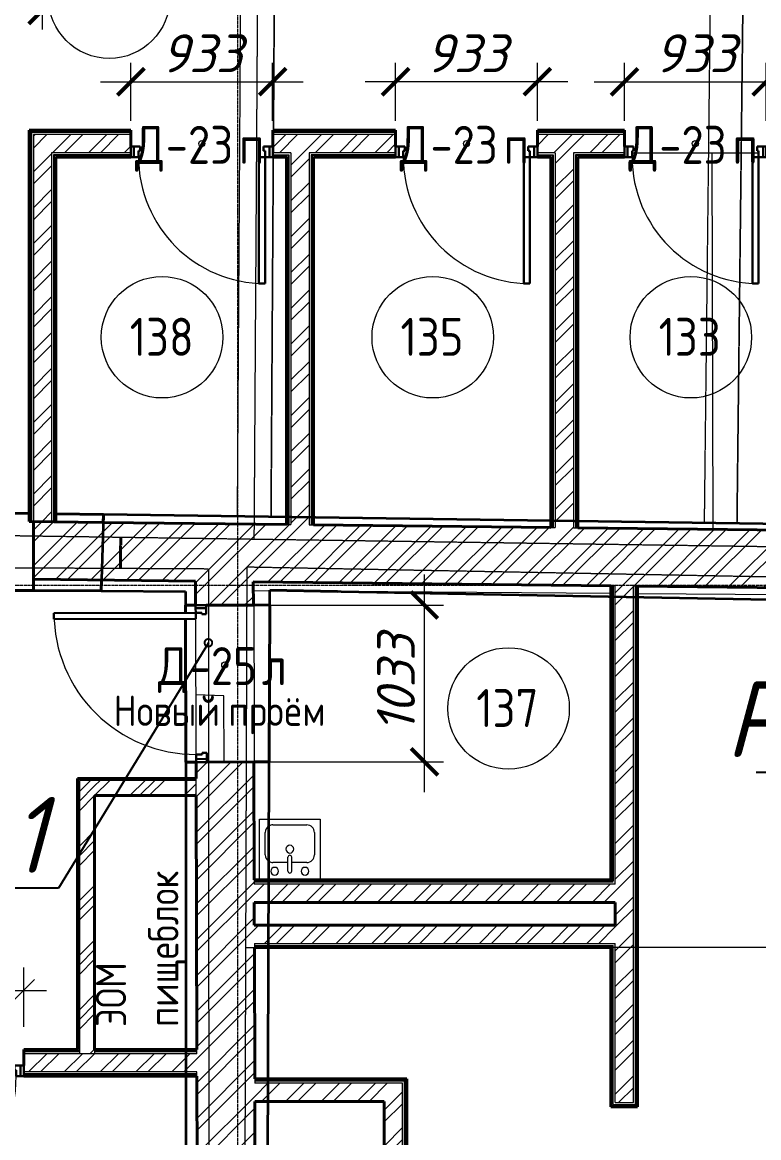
# Model space of a CAD drawing. Header units: millimetres. Extents: x 749182 to 2267578, y 70462 to 311449.
# Drawn here: x 2006210 to 2011058, y 108835 to 116179 of the extents above; entities that cross this region are included whole.
import ezdxf
from ezdxf import colors
from ezdxf.entities.mleader import LeaderData, LeaderLine
from ezdxf.math import Vec2, Vec3

# ---------------------------------------------------------------- set-up
doc = ezdxf.new("R2010")
doc.units = ezdxf.units.MM
for name, pattern in [('ADSK_Линия сетки', [25, 20, -2.5, 0, -2.5]), ('ADSK_Сверху', [4.5, 3, -1.5]), ('осеваяX2', [4, 2.5, -0.5, 0.5, -0.5])]:
    doc.linetypes.add(name, pattern=pattern)
doc.layers.get('Defpoints').update_dxf_attribs({"color": 255})
for name, color, linetype, lineweight in [('Аннотация', 7, 'Continuous', 9), ('Двери', 7, 'Continuous', 20), ('Каркас', 7, 'Continuous', 9), ('Марки дверей', 7, 'Continuous', 20), ('Марки помещений', 7, 'Continuous', 20), ('Оси', 165, 'осеваяX2', 13), ('Перекрытие', 7, 'Continuous', 18), ('Размер', 7, 'Continuous', 13), ('размеры', 7, 'Continuous', 9), ('Сантехника', 7, 'Continuous', 18), ('Стены', 184, 'Continuous', 40), ('Стены внутренние', 7, 'Continuous', 18), ('Стены разрез', 7, 'Continuous', 35), ('Стены штриховка', 7, 'Continuous', 18)]:
    doc.layers.add(name, color=color, linetype=linetype, lineweight=lineweight)
doc.styles.add('GOST 2.304_new', font='isocpeur.ttf', dxfattribs={"width": 0.9, "oblique": 15})
doc.styles.add('GOST Common_1', font='GOST_Common.ttf', dxfattribs={"width": 0.9, "height": 250})
doc.styles.add('GOST Common_2', font='GOST_Common.ttf', dxfattribs={"width": 0.9, "height": 200})
doc.styles.add('М2', font='isocpeui.ttf')
doc.dimstyles.new('ADSK_Основной_2_мм_Округление_до_1_мм', dxfattribs={"dimscale": 304.8, "dimtxt": 201.142999, "dimasz": 0.463911, "dimexe": 0.492126, "dimexo": 0.492126, "dimgap": 0.098425, "dimtad": 1, "dimdec": 0, "dimdsep": 46, "dimtxsty": 'GOST Common_1', "dimblk1": 'OBLIQUE', "dimblk2": 'OBLIQUE', "dimsah": 1, "dimcen": 0.09, "dimdle": 0.492126, "dimazin": 2, "dimtfac": 1, "dimtdec": 4, "dimtix": 1, "dimtmove": 0, "dimatfit": 3, "dimfxl": 0, "dimtvp": 1, "dimtolj": 1, "dimtzin": 0, "dimlwd": 20, "dimlwe": 20, "dimarcsym": 0})
doc.dimstyles.new('SPDS 1_100', dxfattribs={"dimscale": 100, "dimtxt": 2.5, "dimasz": 1.77, "dimexe": 1.25, "dimexo": 0.625, "dimtad": 1, "dimdec": 0, "dimrnd": 0.001, "dimzin": 9, "dimtxsty": 'М2', "dimblk": 'ARCHTICK', "dimcen": 2.5, "dimdle": 2, "dimclrt": 256, "dimadec": 0, "dimazin": 2, "dimtfac": 0.75, "dimtdec": 0, "dimtmove": 1, "dimatfit": 3, "dimfxl": 0, "dimtolj": 1, "dimlwd": 9, "dimlwe": 9, "dimarcsym": 0})
pattern_1 = [(45, (1958220.23, 75616.62), (-179.6051, 179.6051), []), (45, (1958283.73, 75616.62), (0, 359.2102), []), (45, (1958156.73, 75616.62), (0, 359.2102), [])]
pattern_2 = [(45, (1958220.23, 75616.62), (-117.8655, 117.8655), []), (45, (1958298.8, 75616.62), (-117.8655, 117.8655), [])]

# ---------------------------------------------------------------- blocks, each defined once
blk = doc.blocks.new('Существующие стены 2 этаж - Существующие стены 2 этаж-699583-01 План 1-го этажа маркировочный')
at = {"layer": 'Стены', "color": 254, "linetype": 'ADSK_Сверху', "true_color": 0xe8c5d7}
blk.add_line((48636.6, 36968), (48638, 37170.6), dxfattribs=at)
blk.add_line((48636.6, 36968), (48638, 37170.6), dxfattribs=at)
blk = doc.blocks.new('ADSK_БалкаЖБ_Прямоугольная - 223_1х460мм-821113-01 План 1-го этажа маркировочный')
at = {"layer": 'Каркас', "color": 253, "linetype": 'ADSK_Сверху', "true_color": 0xaaaaaa}
for p, q in [((-2939.7, 111.5), (-2939.7, -111.6)), ((-2939.7, 111.5), (2939.7, 111.5)), ((2939.7, -111.6), (2939.7, 111.5)), ((-2939.7, -111.6), (2939.7, -111.6))]:
    blk.add_line(p, q, dxfattribs=at)
at = {"layer": 'Каркас', "color": 253, "linetype": 'ADSK_Сверху', "true_color": 0xb2b2b2}
for p, q in [((-2939.7, -0.1), (-2939.7, 111.5)), ((2939.7, 111.5), (-2939.7, 111.5)), ((2939.7, 111.5), (2939.7, -0.1))]:
    blk.add_line(p, q, dxfattribs=at)
blk = doc.blocks.new('ADSK_БалкаЖБ_Прямоугольная - 216х442мм-820528-01 План 1-го этажа маркировочный')
at = {"layer": 'Каркас', "color": 253, "linetype": 'ADSK_Сверху', "true_color": 0xaaaaaa}
for p, q in [((-2951.3, 108), (-2951.3, -108)), ((-2951.3, 108), (2951.3, 108)), ((2951.3, -108), (2951.3, 108)), ((-2951.3, -108), (2951.3, -108))]:
    blk.add_line(p, q, dxfattribs=at)
at = {"layer": 'Каркас', "color": 253, "linetype": 'ADSK_Сверху', "true_color": 0xb2b2b2}
for p, q in [((-2951.3, -108), (-2951.3, 108)), ((2951.3, 108), (-2951.3, 108)), ((2951.3, 108), (2951.3, -108)), ((-2951.3, -108), (2951.3, -108))]:
    blk.add_line(p, q, dxfattribs=at)
blk = doc.blocks.new('Существующие стены 1 эт - Существующие стены 1 эт-653793-01 План 1-го этажа маркировочный')
at = {"layer": 'Стены'}
for p, q in [((46849.8, 37346.5), (48035.5, 37329.4)), ((48211.3, 37326.8), (48524.7, 37322.3)), ((48523.1, 37270), (48524.7, 37322.3)), ((48063.3, 36820.9), (48063.3, 36895.2)), ((48063.3, 36895.2), (48063.3, 36820.9)), ((48509.5, 36818.6), (48511.7, 36890.1)), ((48063.3, 36820.9), (46812.4, 36827.3)), ((48509.5, 36818.6), (48063.3, 36820.9)), ((50066, 36815.8), (49619.7, 36824.2)), ((49619.7, 36824.2), (49619.7, 36819.4)), ((49131.3, 36724.8), (49065, 36724.6)), ((49065, 36674.6), (49065, 36724.6)), ((49619.4, 36726.2), (49511.3, 36725.9)), ((49619.4, 36726.2), (49616, 35693.2)), ((49065.7, 35691.6), (49065, 36634.6)), ((49065.7, 35691.6), (49134.2, 35691.8)), ((49514.2, 35692.9), (49616, 35693.2))]:
    blk.add_line(p, q, dxfattribs=at)
at = {"layer": 'Стены разрез'}
for p, q in [((48524.7, 37322.3), (48509.5, 36818.6)), ((53130.3, 37255.6), (48524.7, 37322.3)), ((48509.5, 36818.6), (49064.9, 36815.8)), ((49064.9, 36815.8), (49065, 36724.6)), ((49619.4, 36726.2), (49619.7, 36824.2)), ((49619.7, 36824.2), (53121, 36758.3)), ((49065, 36724.6), (49131.3, 36724.8)), ((49201.3, 36725), (49619.4, 36726.2)), ((49134.2, 35691.8), (49065.7, 35691.6)), ((49065.7, 35691.6), (49068.8, 31630.5)), ((49616, 35693.2), (49204.2, 35692)), ((49602.7, 31628.7), (49616, 35693.2))]:
    blk.add_line(p, q, dxfattribs=at)
blk = doc.blocks.new('AC_Дверь_Однопольная_Стальная - Д-25л 1033х2200h-1983232-01 План 1-го этажа маркировочный')
at = {"layer": 'Двери', "lineweight": 30}
for p, q in [((466.5, 1021), (426.5, 1021)), ((426.5, 1021), (426.5, 88)), ((466.5, 88), (466.5, 1021)), ((-496.5, 88), (-516.5, 88)), ((-516.5, 88), (-516.5, 18)), ((-466.5, 88), (-496.5, 88)), ((-496.5, 88), (-496.5, 18)), ((-496.5, 18), (-496.5, 88)), ((-466.5, 48), (-466.5, 88)), ((426.5, 88), (466.5, 88)), ((496.5, 88), (466.5, 88)), ((466.5, 88), (466.5, 48)), ((496.5, 18), (496.5, 88)), ((516.5, 88), (496.5, 88)), ((496.5, 88), (496.5, 18)), ((516.5, 18), (516.5, 88)), ((-516.5, 18), (-496.5, 18)), ((-496.5, 18), (-456.5, 18)), ((-456.5, 48), (-466.5, 48)), ((-456.5, 18), (-456.5, 48)), ((466.5, 48), (456.5, 48)), ((456.5, 48), (456.5, 18)), ((456.5, 18), (496.5, 18)), ((496.5, 18), (516.5, 18))]:
    blk.add_line(p, q, dxfattribs=at)
at = {"layer": 'Двери'}
blk.add_arc((466.5, 88), 933, 90, 180, dxfattribs=at)
blk = doc.blocks.new('AC_Дверь_Однопольная_Стальная - Д-25л 1033х2200h-1983156-01 План 1-го этажа маркировочный')
at = {"layer": 'Двери', "lineweight": 30}
for p, q in [((466.5, 1123), (426.5, 1123)), ((426.5, 1123), (426.5, 190)), ((466.5, 190), (466.5, 1123)), ((-496.5, 190), (-516.5, 190)), ((-516.5, 190), (-516.5, 120)), ((-466.5, 190), (-496.5, 190)), ((-496.5, 190), (-496.5, 120)), ((-496.5, 120), (-496.5, 190)), ((-466.5, 150), (-466.5, 190)), ((-456.5, 150), (-466.5, 150)), ((-456.5, 120), (-456.5, 150)), ((426.5, 190), (466.5, 190)), ((466.5, 150), (456.5, 150)), ((456.5, 150), (456.5, 120)), ((496.5, 190), (466.5, 190)), ((466.5, 190), (466.5, 150)), ((496.5, 120), (496.5, 190)), ((516.5, 190), (496.5, 190)), ((496.5, 190), (496.5, 120)), ((516.5, 120), (516.5, 190)), ((-516.5, 120), (-496.5, 120)), ((-496.5, 120), (-456.5, 120)), ((456.5, 120), (496.5, 120)), ((496.5, 120), (516.5, 120))]:
    blk.add_line(p, q, dxfattribs=at)
at = {"layer": 'Двери'}
blk.add_arc((466.5, 190), 933, 90, 180, dxfattribs=at)
blk = doc.blocks.new('AC_Дверь_Однопольная_Стальная - Д-23п 933х2200h-1983237-01 План 1-го этажа маркировочный')
at = {"layer": 'Двери', "lineweight": 30}
for p, q in [((-416.5, 921), (-376.5, 921)), ((-416.5, 88), (-416.5, 921)), ((-376.5, 921), (-376.5, 88)), ((-466.5, 88), (-446.5, 88)), ((-466.5, 18), (-466.5, 88)), ((-446.5, 88), (-416.5, 88)), ((-446.5, 18), (-446.5, 88)), ((-446.5, 88), (-446.5, 18)), ((-376.5, 88), (-416.5, 88)), ((-416.5, 88), (-416.5, 48)), ((416.5, 88), (446.5, 88)), ((416.5, 48), (416.5, 88)), ((446.5, 88), (446.5, 18)), ((446.5, 88), (466.5, 88)), ((446.5, 18), (446.5, 88)), ((466.5, 88), (466.5, 18)), ((-446.5, 18), (-466.5, 18)), ((-406.5, 18), (-446.5, 18)), ((-416.5, 48), (-406.5, 48)), ((-406.5, 48), (-406.5, 18)), ((406.5, 48), (416.5, 48)), ((406.5, 18), (406.5, 48)), ((446.5, 18), (406.5, 18)), ((466.5, 18), (446.5, 18))]:
    blk.add_line(p, q, dxfattribs=at)
at = {"layer": 'Двери'}
blk.add_arc((-416.5, 88), 833, 0, 90, dxfattribs=at)
blk = doc.blocks.new('Кухонная мойка-Одиночная - 400 x 400 мм-V225-01 План 1-го этажа маркировочный')
at = {"layer": 'Сантехника'}
for p, q in [((-184.3, 197.7), (-121, 197.7)), ((-184.3, -202.3), (-184.3, 197.7)), ((-121, 197.7), (215.7, 197.7)), ((-95.4, 159.6), (126.8, 159.6)), ((215.7, 197.7), (215.7, -202.3)), ((-146.2, -37.2), (-146.2, 108.8)), ((177.6, 108.8), (177.6, -37.2)), ((3, -145.2), (3, -53.1)), ((28.4, -145.2), (28.4, -53.1)), ((3, -88), (-95.4, -88)), ((126.8, -88), (28.4, -88))]:
    blk.add_line(p, q, dxfattribs=at)
for centre, radius, start, end in [((-95.4, 108.8), 50.8, 120.49384, 180), ((-95.4, 108.8), 50.8, 90, 120), ((126.8, 108.8), 50.8, 360, 90), ((15.7, 0), 25.4, 360, 180), ((15.7, 0), 25.4, 180, 0), ((-95.4, -37.2), 50.8, 180, 238.27807), ((15.7, -53.1), 12.7, 360, 180), ((126.8, -37.2), 50.8, 270, 0), ((-95.4, -37.2), 50.8, 240, 270), ((-84.3, -145.2), 25.4, 0, 180), ((-84.3, -145.2), 25.4, 180, 0), ((15.7, -145.2), 12.7, 180, 0), ((115.7, -145.2), 25.4, 0, 180), ((115.7, -145.2), 25.4, 180, 0)]:
    blk.add_arc(centre, radius, start, end, dxfattribs=at)
blk = doc.blocks.new('ADSK_Марка_Помещение_ОдноЗначение - Номер-247393-01 План 1-го этажа маркировочный')
at = {"layer": 'Марки помещений'}
blk.add_circle((0, 0), 4, dxfattribs=at)
blk = doc.blocks.new('ADSK_Марка_Дверь - Марка типа и комментарии-2020407-01 План 1-го этажа маркировочный')
at = {"layer": 'Марки дверей', "lineweight": 9}
blk.add_circle((0, 0), 0.2, dxfattribs=at)
blk = doc.blocks.new('_Oblique')
at = {"color": 0, "linetype": 'ByBlock', "lineweight": -2}
blk.add_line((-0.5, -0.5), (0.5, 0.5), dxfattribs=at)
blk = doc.blocks.new('*D2933')
at = {"layer": 'Defpoints', "color": 0, "lineweight": 20, "transparency": 16777216}
for p in [(2006219.5, 109805), (2005186.5, 109416), (2006219.5, 109416)]:
    blk.add_point(p, dxfattribs=at)
at = {"layer": 'размеры', "color": 0, "lineweight": 20, "transparency": 16777216}
for p, q in [((2005186.5, 109566), (2005186.5, 109955)), ((2006219.5, 109566), (2006219.5, 109955)), ((2005036.5, 109805), (2006369.5, 109805))]:
    blk.add_line(p, q, dxfattribs=at)
at = {"layer": 'размеры', "color": 0, "lineweight": 20, "transparency": 16777216, "xscale": 141.4, "yscale": 141.4, "zscale": 141.4, "rotation": 180}
blk.add_blockref('_Oblique', (2005186.5, 109805), dxfattribs=at)
at = {"layer": 'размеры', "color": 0, "lineweight": 20, "transparency": 16777216, "xscale": 141.4, "yscale": 141.4, "zscale": 141.4}
blk.add_blockref('_Oblique', (2006219.5, 109805), dxfattribs=at)
at = {"layer": 'размеры', "color": 0, "lineweight": 20, "transparency": 16777216, "insert": (2005703, 109960), "char_height": 250, "width": 560.473, "attachment_point": 5, "style": 'GOST Common_1'}
blk.add_mtext('\\A1;1033', dxfattribs=at)
blk = doc.blocks.new('_ArchTick')
at = {"color": 0, "linetype": 'ByBlock', "const_width": 0.15}
blk.add_lwpolyline([(-0.5, -0.5), (0.5, 0.5)], dxfattribs=at)
blk = doc.blocks.new('*D2934')
at = {"layer": 'Defpoints', "color": 0, "lineweight": 20, "transparency": 16777216}
for p in [(2007731.5, 112342.5), (2008857.6, 112342.5), (2007734.4, 111309.5)]:
    blk.add_point(p, dxfattribs=at)
at = {"layer": 'размеры', "color": 0, "lineweight": 9, "transparency": 16777216}
for p, q in [((2008857.6, 111109.5), (2008857.6, 112542.5)), ((2007794, 112342.5), (2008982.6, 112342.5)), ((2007796.9, 111309.5), (2008982.6, 111309.5))]:
    blk.add_line(p, q, dxfattribs=at)
at = {"layer": 'размеры', "color": 0, "lineweight": 9, "transparency": 16777216, "xscale": 177, "yscale": 177, "zscale": 177}
for p, rotation in [((2008857.6, 112342.5), 90), ((2008857.6, 111309.5), 270)]:
    blk.add_blockref('_ArchTick', p, dxfattribs=dict(at, rotation=rotation))
at = {"layer": 'размеры', "lineweight": 20, "transparency": 16777216, "insert": (2008670.1, 111826), "char_height": 250, "width": 560.473, "attachment_point": 5, "rotation": 90, "style": 'М2'}
blk.add_mtext('\\A1;1033', dxfattribs=at)
blk = doc.blocks.new('*D2935')
at = {"layer": 'Defpoints', "color": 0, "lineweight": 20, "transparency": 16777216}
for p in [(2005408.5, 116879.2), (2006341.5, 116879.2), (2006341.5, 116257.6)]:
    blk.add_point(p, dxfattribs=at)
at = {"layer": 'размеры', "color": 0, "lineweight": 9, "transparency": 16777216}
for p, q in [((2005408.5, 116816.7), (2005408.5, 116132.6)), ((2006341.5, 116816.7), (2006341.5, 116132.6)), ((2005208.5, 116257.6), (2006541.5, 116257.6))]:
    blk.add_line(p, q, dxfattribs=at)
at = {"layer": 'размеры', "color": 0, "lineweight": 9, "transparency": 16777216, "xscale": 177, "yscale": 177, "zscale": 177, "rotation": 180}
blk.add_blockref('_ArchTick', (2005408.5, 116257.6), dxfattribs=at)
at = {"layer": 'размеры', "color": 0, "lineweight": 9, "transparency": 16777216, "xscale": 177, "yscale": 177, "zscale": 177}
blk.add_blockref('_ArchTick', (2006341.5, 116257.6), dxfattribs=at)
at = {"layer": 'размеры', "lineweight": 20, "transparency": 16777216, "insert": (2005875, 116445.1), "char_height": 250, "width": 454.106, "attachment_point": 5, "style": 'М2'}
blk.add_mtext('\\A1;933', dxfattribs=at)
blk = doc.blocks.new('*D2937')
at = {"layer": 'Defpoints', "color": 0, "lineweight": 20, "transparency": 16777216}
for p in [(2007858.5, 115787.5), (2006925.5, 115468.1), (2007858.5, 115468.1)]:
    blk.add_point(p, dxfattribs=at)
at = {"layer": 'размеры', "color": 0, "lineweight": 9, "transparency": 16777216}
for p, q in [((2006925.5, 115530.6), (2006925.5, 115912.5)), ((2007858.5, 115530.6), (2007858.5, 115912.5)), ((2006725.5, 115787.5), (2008058.5, 115787.5))]:
    blk.add_line(p, q, dxfattribs=at)
at = {"layer": 'размеры', "color": 0, "lineweight": 9, "transparency": 16777216, "xscale": 177, "yscale": 177, "zscale": 177, "rotation": 180}
blk.add_blockref('_ArchTick', (2006925.5, 115787.5), dxfattribs=at)
at = {"layer": 'размеры', "color": 0, "lineweight": 9, "transparency": 16777216, "xscale": 177, "yscale": 177, "zscale": 177}
blk.add_blockref('_ArchTick', (2007858.5, 115787.5), dxfattribs=at)
at = {"layer": 'размеры', "lineweight": 20, "transparency": 16777216, "insert": (2007392, 115975), "char_height": 250, "width": 454.106, "attachment_point": 5, "style": 'М2'}
blk.add_mtext('\\A1;933', dxfattribs=at)
blk = doc.blocks.new('*D2939')
at = {"layer": 'Defpoints', "color": 0, "lineweight": 20, "transparency": 16777216}
for p in [(2008668, 115787.5), (2008668, 115468.1), (2009601, 115468.1)]:
    blk.add_point(p, dxfattribs=at)
at = {"layer": 'размеры', "color": 0, "lineweight": 9, "transparency": 16777216}
for p, q in [((2008668, 115530.6), (2008668, 115912.5)), ((2009601, 115530.6), (2009601, 115912.5)), ((2009801, 115787.5), (2008468, 115787.5))]:
    blk.add_line(p, q, dxfattribs=at)
at = {"layer": 'размеры', "color": 0, "lineweight": 9, "transparency": 16777216, "xscale": 177, "yscale": 177, "zscale": 177, "rotation": 180}
blk.add_blockref('_ArchTick', (2008668, 115787.5), dxfattribs=at)
at = {"layer": 'размеры', "color": 0, "lineweight": 9, "transparency": 16777216, "xscale": 177, "yscale": 177, "zscale": 177}
blk.add_blockref('_ArchTick', (2009601, 115787.5), dxfattribs=at)
at = {"layer": 'размеры', "lineweight": 20, "transparency": 16777216, "insert": (2009134.5, 115975), "char_height": 250, "width": 454.106, "attachment_point": 5, "style": 'М2'}
blk.add_mtext('\\A1;933', dxfattribs=at)
blk = doc.blocks.new('*D2940')
at = {"layer": 'Defpoints', "color": 0, "lineweight": 20, "transparency": 16777216}
for p in [(2011107.3, 115787.5), (2010174.3, 115468.1), (2011107.3, 115468.1)]:
    blk.add_point(p, dxfattribs=at)
at = {"layer": 'размеры', "color": 0, "lineweight": 9, "transparency": 16777216}
for p, q in [((2010174.3, 115530.6), (2010174.3, 115912.5)), ((2011107.3, 115530.6), (2011107.3, 115912.5)), ((2009974.3, 115787.5), (2011307.3, 115787.5))]:
    blk.add_line(p, q, dxfattribs=at)
at = {"layer": 'размеры', "color": 0, "lineweight": 9, "transparency": 16777216, "xscale": 177, "yscale": 177, "zscale": 177, "rotation": 180}
blk.add_blockref('_ArchTick', (2010174.3, 115787.5), dxfattribs=at)
at = {"layer": 'размеры', "color": 0, "lineweight": 9, "transparency": 16777216, "xscale": 177, "yscale": 177, "zscale": 177}
blk.add_blockref('_ArchTick', (2011107.3, 115787.5), dxfattribs=at)
at = {"layer": 'размеры', "lineweight": 20, "transparency": 16777216, "insert": (2010640.8, 115975), "char_height": 250, "width": 454.106, "attachment_point": 5, "style": 'М2'}
blk.add_mtext('\\A1;933', dxfattribs=at)
blk = doc.blocks.new('_DotSmall')
at = {"color": 0, "linetype": 'ByBlock', "lineweight": 35, "const_width": 0.5}
blk.add_lwpolyline([(-0.0625, 0, 1), (0.0625, 0, 1)], format="xyb", close=True, dxfattribs=at)

msp = doc.modelspace()

# ---------------------------------------------------------------- hatches: boundary and pattern name
at = {"layer": 'Стены внутренние', "lineweight": 9}
h = msp.add_hatch(dxfattribs=at)
h.set_pattern_fill('FP_1', color=256, style=0, pattern_type=2)
h.set_pattern_definition(pattern_2)
h.paths.add_polyline_path([(2006403.5276, 112890.4489), (2006403.5276, 115440.0987), (2006283.5276, 115440.0987), (2006283.5276, 112891.8081)])
h = msp.add_hatch(dxfattribs=at)
h.set_pattern_fill('FP_1', color=256, style=0, pattern_type=2)
h.set_pattern_definition(pattern_2)
h.paths.add_polyline_path([(2010174.2868, 115320.0987), (2010174.2868, 115440.0987), (2009601.0276, 115440.0987), (2009601.0276, 115320.0987), (2010050.5276, 115320.0987)])
h.paths.add_polyline_path([(2011535.5276, 115320.0987), (2011563.5276, 115320.0987), (2011563.5276, 115440.0987), (2011107.2868, 115440.0987), (2011107.2868, 115320.0987), (2011381.0493, 115320.0987)])
h.paths.add_polyline_path([(2008315.531, 115320.0987), (2008668.0276, 115320.0987), (2008668.0276, 115440.0987), (2007858.5276, 115440.0987), (2007858.5276, 115320.0987), (2008098.5276, 115320.0987)])
h.paths.add_polyline_path([(2006416.5276, 115320.0987), (2006925.5276, 115320.0987), (2006925.5276, 115440.0987), (2006403.5276, 115440.0987), (2006403.5276, 115320.0987)])
h = msp.add_hatch(dxfattribs=at)
h.set_pattern_fill('FP_1', color=256, style=0, pattern_type=2)
h.set_pattern_definition(pattern_2)
h.paths.add_polyline_path([(2008098.5276, 112871.2509), (2008098.5276, 115320.0987), (2007978.5276, 115320.0987), (2007978.5276, 112872.6101), (2008009.3434, 112872.261)])
h = msp.add_hatch(dxfattribs=at)
h.set_pattern_fill('FP_1', color=256, style=0, pattern_type=2)
h.set_pattern_definition(pattern_2)
h.paths.add_polyline_path([(2009838.687, 112851.5414), (2009838.687, 115320.0987), (2009718.687, 115320.0987), (2009718.687, 112852.9005)])
h = msp.add_hatch(dxfattribs=at)
h.set_pattern_fill('FP_1', color=256, style=0, pattern_type=2)
h.set_pattern_definition(pattern_2)
h.paths.add_polyline_path([(2011344.1119, 112454.4662), (2011348.4156, 112834.4418), (2006739.7684, 112886.6406), (2006735.4647, 112506.6649), (2011342.6876, 112454.4823)])
h.paths.add_polyline_path([(2005033.0955, 112525.9464), (2005035.0454, 112905.9487), (2004763.4379, 112909.025), (2004763.4379, 112529.0006), (2005032.6746, 112525.9512)])
h = msp.add_hatch(dxfattribs=at)
h.set_pattern_fill('FP_1', color=256, style=0, pattern_type=2)
h.set_pattern_definition(pattern_2)
h.paths.add_polyline_path([(2006735.4647, 112506.6649), (2006739.7684, 112886.6406), (2006283.5276, 112891.8081), (2006283.5276, 112511.7837), (2006731.88, 112506.7055)])
h = msp.add_hatch(dxfattribs=at)
h.set_pattern_fill('FP_1', color=256, style=0, pattern_type=2)
h.set_pattern_definition(pattern_2)
h.paths.add_polyline_path([(2007381.9135, 101627.4486), (2007761.912, 101628.5276), (2007760.6928, 102057.8928), (2007380.6943, 102056.8138), (2007381.9105, 101628.5276)])
h.paths.add_polyline_path([(2007377.7695, 103086.8096), (2007757.7679, 103087.8887), (2007749.9052, 105856.7943), (2007369.9067, 105855.7153), (2007374.3057, 104306.6073)])
h.paths.add_polyline_path([(2007365.96, 107245.5815), (2007745.9573, 107247.0721), (2007734.4215, 111309.4902), (2007354.4236, 111308.2167), (2007365.9565, 107246.8203)])
h.paths.add_polyline_path([(2007351.4897, 112341.407), (2007731.4873, 112342.793), (2007731.0539, 112495.3886), (2007351.0402, 112499.6928), (2007351.4857, 112342.793)])
h = msp.add_hatch(dxfattribs=at)
h.set_pattern_fill('FP_1', color=256, style=0, pattern_type=2)
h.set_pattern_definition(pattern_2)
h.paths.add_polyline_path([(2010233.0977, 110458.6869), (2010233.0977, 112467.0498), (2010113.0977, 112468.409), (2010113.0977, 110458.6869), (2010134.4548, 110458.6869)])
h = msp.add_hatch(dxfattribs=at)
h.set_pattern_fill('FP_6', color=256, style=0, pattern_type=2)
h.set_pattern_definition(pattern_1)
h.paths.add_polyline_path([(2006586.1235, 109387.9599), (2006686.1235, 109387.9599), (2006686.1235, 111187.9599), (2006586.1235, 111187.9599), (2006586.1235, 109400.9599)])
h = msp.add_hatch(dxfattribs=at)
h.set_pattern_fill('FP_6', color=256, style=0, pattern_type=2)
h.set_pattern_definition(pattern_1)
h.paths.add_polyline_path([(2007285.9577, 111087.9599), (2007355.049, 111087.9599), (2007354.765, 111187.9599), (2006686.1235, 111187.9599), (2006686.1235, 111087.9599), (2007200.7971, 111087.9599)])
h = msp.add_hatch(dxfattribs=at)
h.set_pattern_fill('FP_1', color=256, style=0, pattern_type=2)
h.set_pattern_definition(pattern_2)
h.paths.add_polyline_path([(2009987.6319, 110384.6869), (2010113.0977, 110384.6869), (2010113.0977, 110504.6869), (2007736.7068, 110504.6869), (2007737.4735, 110384.6869), (2009430.2649, 110384.6869)])
h = msp.add_hatch(dxfattribs=at)
h.set_pattern_fill('FP_1', color=256, style=0, pattern_type=2)
h.set_pattern_definition(pattern_2)
h.paths.add_polyline_path([(2010233.0977, 110234.6869), (2010233.0977, 110458.6869), (2010113.0977, 110458.6869), (2010113.0977, 110234.6869)])
h = msp.add_hatch(dxfattribs=at)
h.set_pattern_fill('FP_1', color=256, style=0, pattern_type=2)
h.set_pattern_definition(pattern_2)
h.paths.add_polyline_path([(2010113.0977, 110114.6869), (2010113.0977, 110234.6869), (2007737.4735, 110234.6869), (2007737.8143, 110114.6869), (2010100.0977, 110114.6869)])
h = msp.add_hatch(dxfattribs=at)
h.set_pattern_fill('FP_1', color=256, style=0, pattern_type=2)
h.set_pattern_definition(pattern_2)
h.paths.add_polyline_path([(2010233.0977, 109066.407), (2010233.0977, 110234.6869), (2010113.0977, 110234.6869), (2010113.0977, 109066.407)])
h = msp.add_hatch(dxfattribs=at)
h.set_pattern_fill('FP_1', color=256, style=0, pattern_type=2)
h.set_pattern_definition(pattern_2)
h.paths.add_polyline_path([(2007360.2172, 109267.9599), (2007359.7969, 109387.9599), (2006219.4556, 109387.9599), (2006219.4556, 109267.9599), (2007359.7969, 109267.9599)])
h.paths.add_polyline_path([(2005042.045, 109267.9599), (2005186.4556, 109267.9599), (2005186.4556, 109387.9599), (2004763.4379, 109387.9599), (2004763.4379, 109267.9599), (2004971.3293, 109267.9599)])
h = msp.add_hatch(dxfattribs=at)
h.set_pattern_fill('FP_1', color=256, style=0, pattern_type=2)
h.set_pattern_definition(pattern_2)
h.paths.add_polyline_path([(2007740.7696, 109073.9662), (2008713.5632, 109073.9662), (2008713.5632, 109193.9662), (2007740.4288, 109193.9662), (2007740.7217, 109090.8148)])
h = msp.add_hatch(dxfattribs=at)
h.set_pattern_fill('FP_1', color=256, style=0, pattern_type=2)
h.set_pattern_definition(pattern_2)
h.paths.add_polyline_path([(2008713.5632, 107333.9662), (2008713.5632, 109073.9662), (2008593.5632, 109073.9662), (2008594.2145, 107333.9662)])

# ---------------------------------------------------------------- linework, layer by layer
at = {"layer": 'Оси', "linetype": 'ADSK_Линия сетки'}
for p, q in [((2007630.1361, 71313.2448), (2007630.1361, 120151.4054)), ((1947134.001, 112473.407), (2015361.944, 112473.407))]:
    msp.add_line(p, q, dxfattribs=at)
at = {"layer": 'Перекрытие', "linetype": 'ADSK_Сверху'}
for p, q in [((2007774.6956, 119003.9239), (2007735.2289, 112774.5549)), ((2013888.3794, 112685.5259), (2004618.3577, 112819.6524)), ((2004659.1804, 112595.8514), (2007434.9991, 112581.6073)), ((2007434.9991, 112581.6073), (2007441.0564, 104535.1039)), ((2007663.7991, 104463.3413), (2007690.4034, 112593.6305)), ((2007690.4034, 112593.6305), (2012241.5603, 112507.9572)), ((2013928.4107, 110089.5051), (2007682.1938, 110084.7886))]:
    msp.add_line(p, q, dxfattribs=at)
at = {"layer": 'Перекрытие'}
for p, q in [((2010224.2868, 115320.0987), (2011057.2868, 115320.0987)), ((2010757.9398, 112841.1297), (2010752.4895, 115320.0987)), ((2007734.4873, 112436.8879), (2007739.9442, 110532.6869)), ((2010085.0977, 112417.7161), (2007734.4873, 112436.8879)), ((2013773.0737, 112387.6367), (2010261.0977, 112416.2806)), ((2007354.281, 111358.4109), (2007351.7452, 112251.4073)), ((2007537.5946, 111744.9622), (2007353.1688, 111750.102)), ((2007538.8043, 111308.9347), (2007537.5946, 111744.9622)), ((2007740.3679, 110384.8566), (2007740.7982, 110234.6869)), ((2007741.2223, 110086.6996), (2007743.7005, 109221.9358)), ((2007744.1245, 109073.9662), (2007748.767, 107453.9662))]:
    msp.add_line(p, q, dxfattribs=at)
at = {"layer": 'Стены внутренние', "lineweight": 40}
for p, q in [((2006255.5276, 115468.0987), (2006255.5276, 112892.1252)), ((2006925.5276, 115468.0987), (2006255.5276, 115468.0987)), ((2006925.5276, 115362.0987), (2006925.5276, 115468.0987)), ((2008668.0276, 115468.0987), (2007858.5276, 115468.0987)), ((2007858.5276, 115468.0987), (2007858.5276, 115362.0987)), ((2008668.0276, 115362.0987), (2008668.0276, 115468.0987)), ((2010174.2868, 115468.0987), (2009601.0276, 115468.0987)), ((2009601.0276, 115468.0987), (2009601.0276, 115362.0987)), ((2010174.2868, 115362.0987), (2010174.2868, 115468.0987)), ((2006431.5276, 112890.1318), (2006431.5276, 115292.0987)), ((2006431.5276, 115292.0987), (2006925.5276, 115292.0987)), ((2007858.5276, 115292.0987), (2007950.5276, 115292.0987)), ((2007950.5276, 115292.0987), (2007950.5276, 112872.9272)), ((2008126.5276, 115292.0987), (2008668.0276, 115292.0987)), ((2008126.5276, 112870.9338), (2008126.5276, 115292.0987)), ((2009601.0276, 115292.0987), (2009690.687, 115292.0987)), ((2009690.687, 115292.0987), (2009690.687, 112853.2177)), ((2009866.687, 115292.0987), (2010174.2868, 115292.0987)), ((2009866.687, 112851.2243), (2009866.687, 115292.0987)), ((2006739.7684, 112886.6406), (2006255.5276, 112892.1252)), ((2006283.5276, 112891.8081), (2006283.5276, 112511.7837)), ((2007950.5276, 112872.9272), (2006739.7684, 112886.6406)), ((2009690.687, 112853.2177), (2008126.5276, 112870.9338)), ((2011535.5276, 112832.3225), (2009866.687, 112851.2243)), ((2006283.5276, 112511.7837), (2007351.0402, 112499.6928)), ((2007351.0402, 112499.6928), (2007351.4897, 112341.407)), ((2007731.0539, 112495.3886), (2010085.0977, 112468.7261)), ((2007731.4881, 112342.486), (2007731.0539, 112495.3886)), ((2010085.0977, 112468.7261), (2010085.0977, 110532.6869)), ((2010261.0977, 109038.407), (2010261.0977, 112466.7327)), ((2010261.0977, 112466.7327), (2011720.0793, 112450.2079)), ((2007421.4894, 112341.6058), (2007731.4881, 112342.486)), ((2007354.423, 111308.4111), (2007354.731, 111199.9599)), ((2007734.4215, 111309.4902), (2007424.4227, 111308.6099)), ((2007736.6273, 110532.6869), (2007734.4215, 111309.4902)), ((2006574.1235, 111199.9599), (2006574.1235, 109415.9599)), ((2007354.731, 111199.9599), (2006574.1235, 111199.9599)), ((2006686.1235, 109415.9599), (2006686.1235, 111087.9599)), ((2006686.1235, 111087.9599), (2007355.049, 111087.9599)), ((2007355.049, 111087.9599), (2007359.7969, 109415.9599)), ((2010085.0977, 110532.6869), (2007736.6273, 110532.6869)), ((2007737.0476, 110384.6869), (2010113.0977, 110384.6869)), ((2007737.4735, 110234.6869), (2007737.0476, 110384.6869)), ((2010113.0977, 110384.6869), (2010113.0977, 110234.6869)), ((2010113.0977, 110234.6869), (2007737.4735, 110234.6869)), ((2007737.8938, 110086.6869), (2010085.0977, 110086.6869)), ((2007740.3493, 109221.9662), (2007737.8938, 110086.6869)), ((2010085.0977, 110086.6869), (2010085.0977, 109038.407)), ((2006574.1235, 109415.9599), (2006219.4556, 109415.9599)), ((2006219.4556, 109415.9599), (2006219.4556, 109309.9599)), ((2007359.7969, 109415.9599), (2006686.1235, 109415.9599)), ((2006219.4556, 109239.9599), (2007360.2967, 109239.9599)), ((2007360.2967, 109239.9599), (2007366.9787, 106886.8459)), ((2008741.5632, 109221.9662), (2007740.3493, 109221.9662)), ((2008741.5632, 107482.6869), (2008741.5632, 109221.9662)), ((2007740.7696, 109073.9662), (2008593.5632, 109073.9662)), ((2007745.3698, 107453.9662), (2007740.7696, 109073.9662)), ((2008593.5632, 109073.9662), (2008593.5632, 107453.9662)), ((2010085.0977, 109038.407), (2010261.0977, 109038.407))]:
    msp.add_line(p, q, dxfattribs=at)
at = {"layer": 'Стены штриховка'}
for p, q in [((2006264.5276, 115459.0987), (2006264.5276, 112892.0233)), ((2006925.5276, 115459.0987), (2006264.5276, 115459.0987)), ((2006270.5276, 115453.0987), (2006270.5276, 112891.9553)), ((2006925.5276, 115453.0987), (2006270.5276, 115453.0987)), ((2008668.0276, 115459.0987), (2007858.5276, 115459.0987)), ((2008668.0276, 115453.0987), (2007858.5276, 115453.0987)), ((2010174.2868, 115459.0987), (2009601.0276, 115459.0987)), ((2010174.2868, 115453.0987), (2009601.0276, 115453.0987)), ((2006283.5276, 115440.0987), (2006283.5276, 112891.8081)), ((2006925.5276, 115440.0987), (2006283.5276, 115440.0987)), ((2008668.0276, 115440.0987), (2007858.5276, 115440.0987)), ((2010174.2868, 115440.0987), (2009601.0276, 115440.0987)), ((2006403.5276, 115320.0987), (2006403.5276, 112890.4489)), ((2006925.5276, 115320.0987), (2006403.5276, 115320.0987)), ((2006416.5276, 115307.0987), (2006416.5276, 112890.3017)), ((2006925.5276, 115307.0987), (2006416.5276, 115307.0987)), ((2006422.5276, 115301.0987), (2006422.5276, 112890.2337)), ((2006925.5276, 115301.0987), (2006422.5276, 115301.0987)), ((2007978.5276, 115320.0987), (2007858.5276, 115320.0987)), ((2007858.5276, 115307.0987), (2007965.5276, 115307.0987)), ((2007950.5276, 115301.0987), (2007858.5276, 115301.0987)), ((2007950.5276, 115307.0987), (2007950.5276, 115292.0987)), ((2007959.5276, 115307.0987), (2007959.5276, 112872.8253)), ((2007965.5276, 115307.0987), (2007965.5276, 112872.7573)), ((2007978.5276, 115320.0987), (2007978.5276, 112872.6101)), ((2008668.0276, 115320.0987), (2008098.5276, 115320.0987)), ((2008098.5276, 115320.0987), (2008098.5276, 112871.2509)), ((2008668.0276, 115307.0987), (2008111.5276, 115307.0987)), ((2008111.5276, 115307.0987), (2008111.5276, 112871.1037)), ((2008668.0276, 115301.0987), (2008117.5276, 115301.0987)), ((2008117.5276, 115301.0987), (2008117.5276, 112871.0357)), ((2009718.687, 115320.0987), (2009601.0276, 115320.0987)), ((2009601.0276, 115307.0987), (2009705.687, 115307.0987)), ((2009690.687, 115301.0987), (2009601.0276, 115301.0987)), ((2009690.687, 115307.0987), (2009690.687, 115292.0987)), ((2009699.687, 115307.0987), (2009699.687, 112853.1157)), ((2009705.687, 115307.0987), (2009705.687, 112853.0478)), ((2009718.687, 115320.0987), (2009718.687, 112852.9005)), ((2010174.2868, 115320.0987), (2009838.687, 115320.0987)), ((2009838.687, 115320.0987), (2009838.687, 112851.5414)), ((2010174.2868, 115307.0987), (2009851.687, 115307.0987)), ((2009851.687, 115307.0987), (2009851.687, 112851.3942)), ((2010174.2868, 115301.0987), (2009857.687, 115301.0987)), ((2009857.687, 115301.0987), (2009857.687, 112851.3262)), ((2007950.5276, 112872.9272), (2007978.5276, 112872.6101)), ((2008098.5276, 112871.2509), (2008126.5276, 112870.9338)), ((2009690.687, 112853.2177), (2009718.687, 112852.9005)), ((2009838.687, 112851.5414), (2009866.687, 112851.2243)), ((2010113.0977, 112468.409), (2010085.0977, 112468.7261)), ((2010094.0977, 110532.6869), (2010094.0977, 112468.6242)), ((2010100.0977, 112468.5562), (2010100.0977, 110523.6869)), ((2010113.0977, 110504.6869), (2010113.0977, 112468.409)), ((2010261.0977, 112466.7327), (2010233.0977, 112467.0498)), ((2010233.0977, 109066.407), (2010233.0977, 112467.0498)), ((2010246.0977, 109053.407), (2010246.0977, 112466.9026)), ((2010252.0977, 109047.407), (2010252.0977, 112466.8346)), ((2007354.7366, 111197.9599), (2006574.1235, 111197.9599)), ((2006576.1235, 111199.9599), (2006576.1235, 109406.9599)), ((2006586.1235, 111197.9599), (2006586.1235, 111199.9599)), ((2006586.1235, 111187.9599), (2006586.1235, 109387.9599)), ((2007354.765, 111187.9599), (2006586.1235, 111187.9599)), ((2007355.049, 111087.9599), (2007354.731, 111199.9599)), ((2007736.6273, 110532.6869), (2007736.7068, 110504.6869)), ((2010100.0977, 110532.6869), (2010085.0977, 110532.6869)), ((2010100.0977, 110523.6869), (2007736.6529, 110523.6869)), ((2010100.0977, 110517.6869), (2007736.6699, 110517.6869)), ((2010113.0977, 110504.6869), (2007736.7068, 110504.6869)), ((2007737.8143, 110114.6869), (2010113.0977, 110114.6869)), ((2007737.8143, 110114.6869), (2007737.8938, 110086.6869)), ((2007737.8512, 110101.6869), (2010100.0977, 110101.6869)), ((2007737.8682, 110095.6869), (2010100.0977, 110095.6869)), ((2010085.0977, 110086.6869), (2010100.0977, 110086.6869)), ((2010094.0977, 109047.407), (2010094.0977, 110086.6869)), ((2010100.0977, 109053.407), (2010100.0977, 110101.6869)), ((2010113.0977, 109066.407), (2010113.0977, 110114.6869)), ((2006586.1235, 109406.9599), (2006219.4556, 109406.9599)), ((2006586.1235, 109400.9599), (2006219.4556, 109400.9599)), ((2007359.8764, 109387.9599), (2006219.4556, 109387.9599)), ((2006574.1235, 109415.9599), (2006576.1235, 109415.9599)), ((2006686.1235, 109415.9599), (2006686.1235, 109387.9599)), ((2007359.8225, 109406.9599), (2006686.1235, 109406.9599)), ((2007359.8395, 109400.9599), (2006686.1235, 109400.9599)), ((2007359.8764, 109387.9599), (2007359.7969, 109415.9599)), ((2007360.2172, 109267.9599), (2006219.4556, 109267.9599)), ((2007360.2541, 109254.9599), (2006219.4556, 109254.9599)), ((2007360.2711, 109248.9599), (2006219.4556, 109248.9599)), ((2007360.2967, 109239.9599), (2007360.2172, 109267.9599)), ((2007740.3493, 109221.9662), (2007740.4288, 109193.9662)), ((2008732.5632, 109212.9662), (2007740.3749, 109212.9662)), ((2008726.5632, 109206.9662), (2007740.3919, 109206.9662)), ((2008726.5632, 107467.6869), (2008726.5632, 109206.9662)), ((2008732.5632, 107467.6869), (2008732.5632, 109212.9662)), ((2008713.5632, 109193.9662), (2007740.4288, 109193.9662)), ((2008713.5632, 107454.6869), (2008713.5632, 109193.9662)), ((2010113.0977, 109066.407), (2010233.0977, 109066.407)), ((2010094.0977, 109047.407), (2010252.0977, 109047.407)), ((2010100.0977, 109053.407), (2010252.0977, 109053.407)), ((2010252.0977, 109053.407), (2010252.0977, 109047.407))]:
    msp.add_line(p, q, dxfattribs=at)

# ---------------------------------------------------------------- block references
at = {"layer": 'Двери'}
for name, p, rotation in [('AC_Дверь_Однопольная_Стальная - Д-23п 933х2200h-1983237-01 План 1-го этажа маркировочный', (2007392.0276, 115380.0987), 180), ('AC_Дверь_Однопольная_Стальная - Д-23п 933х2200h-1983237-01 План 1-го этажа маркировочный', (2009134.5276, 115380.0987), 180), ('AC_Дверь_Однопольная_Стальная - Д-23п 933х2200h-1983237-01 План 1-го этажа маркировочный', (2010640.7868, 115380.0987), 180), ('AC_Дверь_Однопольная_Стальная - Д-25л 1033х2200h-1983156-01 План 1-го этажа маркировочный', (2007542.9556, 111825.4486), 90.16269940438917), ('AC_Дверь_Однопольная_Стальная - Д-25л 1033х2200h-1983232-01 План 1-го этажа маркировочный', (2005702.9556, 109327.9599), 180)]:
    msp.add_blockref(name, p, dxfattribs=dict(at, rotation=rotation))
at = {"layer": 'Каркас', "color": 253, "linetype": 'ADSK_Сверху', "true_color": 0xaaaaaa}
for name, p, rotation in [('ADSK_БалкаЖБ_Прямоугольная - 223_1х460мм-821113-01 План 1-го этажа маркировочный', (2007754.8539, 115864.2355), 269.6370027793602), ('ADSK_БалкаЖБ_Прямоугольная - 216х442мм-820528-01 План 1-го этажа маркировочный', (2010840.7484, 115831.5547), 269.347917635147)]:
    msp.add_blockref(name, p, dxfattribs=dict(at, rotation=rotation))
at = {"layer": 'Марки дверей', "xscale": 99.99999999999993, "yscale": 99.99999999999993, "zscale": 99.99999999999993}
for p in [(2007392.0276, 115380.0987), (2009134.5276, 115380.0987), (2010640.7868, 115380.0987), (2007542.9556, 111948.1627)]:
    msp.add_blockref('ADSK_Марка_Дверь - Марка типа и комментарии-2020407-01 План 1-го этажа маркировочный', p, dxfattribs=at)
at = {"layer": 'Марки помещений', "xscale": 99.99999999999993, "yscale": 99.99999999999993, "zscale": 99.99999999999993}
for p in [(2006782.9074, 116341.3342), (2007130.3214, 114105.4843), (2008912.5332, 114105.4843), (2010611.464, 114105.4843), (2009411.3851, 111661.3258)]:
    msp.add_blockref('ADSK_Марка_Помещение_ОдноЗначение - Номер-247393-01 План 1-го этажа маркировочный', p, dxfattribs=at)
at = {"layer": 'Сантехника'}
msp.add_blockref('Кухонная мойка-Одиночная - 400 x 400 мм-V225-01 План 1-го этажа маркировочный', (2007955.9381, 110735.0323), dxfattribs=at)
at = {"layer": 'Стены', "color": 254, "linetype": 'ADSK_Сверху', "true_color": 0xe8c5d7}
msp.add_blockref('Существующие стены 2 этаж - Существующие стены 2 этаж-699583-01 План 1-го этажа маркировочный', (1958220.2258, 75616.6187), dxfattribs=at)
at = {"layer": 'Стены', "color": 243, "true_color": 0xbb5389}
msp.add_blockref('Существующие стены 1 эт - Существующие стены 1 эт-653793-01 План 1-го этажа маркировочный', (1958220.2258, 75616.6187), dxfattribs=at)

# ---------------------------------------------------------------- texts
at = {"layer": 'Defpoints', "color": 2, "lineweight": 9, "char_height": 200, "width": 815.316187, "attachment_point": 1, "style": 'GOST Common_1'}
for s, insert in [('Новый', (2006811.5263, 111746.2747)), ('проём', (2007567.5732, 111746.2747))]:
    msp.add_mtext(s, dxfattribs=dict(at, insert=insert))
at = {"layer": 'Аннотация', "char_height": 200, "attachment_point": 1, "rotation": 90, "style": 'GOST Common_1'}
for s, insert, width in [('пищеблок', (2007038.0461, 109564.385), 1327.5945), ('ЭОМ', (2006694.0877, 109564.385), 555.569438)]:
    msp.add_mtext(s, dxfattribs=dict(at, insert=insert, width=width))
at = {"layer": 'Марки дверей', "lineweight": 9, "char_height": 250, "attachment_point": 1, "style": 'GOST Common_2'}
for s, insert, width in [('\\fGOST Common|b0|i0|c204|p34|;\\W.9;Д', (2006952.1983, 115497.1118), 245.316375), ('-23', (2007154.6046, 115497.1118), 584.430187), ('\\fGOST Common|b0|i0|c204|p34|;\\W.9;Д', (2008694.6983, 115497.1118), 245.316375), ('-23', (2008897.1046, 115497.1118), 584.430187), ('\\fGOST Common|b0|i0|c204|p34|;\\W.9;Д', (2010200.9576, 115497.1118), 245.316375), ('-23', (2010403.3638, 115497.1118), 584.430187), ('\\fGOST Common|b0|i0|c204|p34|;\\W.9;п', (2007636.8077, 115497.1118), 194.810062), ('\\fGOST Common|b0|i0|c204|p34|;\\W.9;п', (2009379.3077, 115497.1118), 194.810062), ('\\fGOST Common|b0|i0|c204|p34|;\\W.9;п', (2010885.5669, 115497.1118), 194.810062), ('\\fGOST Common|b0|i0|c204|p34|;\\W.9;Д', (2007103.1263, 112065.1758), 245.316375), ('-25', (2007305.5325, 112065.1758), 584.430187), ('\\fGOST Common|b0|i0|c204|p34|;\\W.9;л', (2007787.7357, 112065.1758), 194.810062)]:
    msp.add_mtext(s, dxfattribs=dict(at, insert=insert, width=width))
at = {"layer": 'Марки помещений', "lineweight": 9, "char_height": 250, "width": 526.708687, "attachment_point": 1, "style": 'GOST Common_2'}
for s, insert in [('138', (2006917.9142, 114233.2094)), ('135', (2008700.1259, 114233.2094)), ('133', (2010399.0568, 114233.2094)), ('137', (2009198.9778, 111789.0508))]:
    msp.add_mtext(s, dxfattribs=dict(at, insert=insert))

# ---------------------------------------------------------------- dimensions: what is measured, and where the dimension line sits
at = {"layer": 'размеры', "lineweight": 20}
for base, p1, p2, picture, middle in [((2006341.5276, 116257.5633), (2005408.5276, 116879.2122), (2006341.5276, 116879.2122), '*D2935', (2005875.0276, 116445.0633)), ((2007858.5276, 115787.5284), (2006925.5276, 115468.0987), (2007858.5276, 115468.0987), '*D2937', (2007392.0276, 115975.0284)), ((2008668.0276, 115787.5284), (2009601.0276, 115468.0987), (2008668.0276, 115468.0987), '*D2939', (2009134.5276, 115975.0284)), ((2011107.2868, 115787.5284), (2010174.2868, 115468.0987), (2011107.2868, 115468.0987), '*D2940', (2010640.7868, 115975.0284))]:
    dim = msp.add_linear_dim(base=base, p1=p1, p2=p2, dimstyle='SPDS 1_100', dxfattribs=at)
    dim.commit()
    dim.dimension.update_dxf_attribs({"geometry": picture, "text_midpoint": middle})
dim = msp.add_linear_dim(base=(2008857.5684, 112342.486), p1=(2007734.4215, 111309.4902), p2=(2007731.4881, 112342.486), angle=90, dimstyle='SPDS 1_100', dxfattribs=at)
dim.commit()
dim.dimension.update_dxf_attribs({"geometry": '*D2934', "text_midpoint": (2008670.0684, 111825.9881)})
dim = msp.add_linear_dim(base=(2006219.4556, 109804.9671), p1=(2005186.4556, 109415.9599), p2=(2006219.4556, 109415.9599), dimstyle='ADSK_Основной_2_мм_Округление_до_1_мм', override={"dimpost": '<>', "dimfxl": 1033}, dxfattribs=at)
dim.commit()
dim.dimension.update_dxf_attribs({"geometry": '*D2933', "text_midpoint": (2005702.9556, 109959.9671)})

# ---------------------------------------------------------------- leaders
at = {"layer": 'Размер', "color": 20, "ltscale": 20}
ml = msp.add_multileader_mtext('Standard', dxfattribs=at)
ml.set_content('\\A1;РМ-2', color=20, style='GOST 2.304_new')
ml.set_leader_properties()
ml.set_arrow_properties(name='DOTSMALL')
ml.build(insert=Vec2(0, 0))
ml.multileader.update_dxf_attribs({"text_left_attachment_type": 6, "text_right_attachment_type": 6, "dogleg_length": 1, "arrow_head_size": 100})
ctx = ml.context
ctx.base_point, ctx.char_height, ctx.arrow_head_size, ctx.landing_gap_size, ctx.plane_origin = Vec3(2010768.611, 111240.3004), 500, 100, 0, Vec3(1988982.8512, 253849.5229)
ctx.left_attachment, ctx.right_attachment, ctx.text_align_type = 6, 6, 1
notes = []
notes.append((ctx, [(0, (1, 1, 0), (2012361.5602, 111240.3004), (-1, 0), 20, [(0, [(2012702.7717, 112574.7107)], 0, [])])]))
ctx.mtext.insert, ctx.mtext.rotation, ctx.mtext.width, ctx.mtext.alignment, ctx.mtext.flow_direction = Vec3(2011555.0856, 111840.3004), 6.283185307, 1286.674802, 2, 5
at = {"layer": 'Размер', "color": 104, "ltscale": 20}
ml = msp.add_multileader_mtext('Standard', dxfattribs=at)
ml.set_content('\\A1;РМ-1', color=104, style='GOST 2.304_new')
ml.set_leader_properties()
ml.set_arrow_properties(name='DOTSMALL')
ml.build(insert=Vec2(0, 0))
ml.multileader.update_dxf_attribs({"text_left_attachment_type": 6, "text_right_attachment_type": 6, "dogleg_length": 1, "arrow_head_size": 100})
ctx = ml.context
ctx.base_point, ctx.char_height, ctx.arrow_head_size, ctx.landing_gap_size, ctx.plane_origin = Vec3(2004946.454, 110478.764), 500, 100, 0, Vec3(1982942.7482, 253831.436)
ctx.left_attachment, ctx.right_attachment, ctx.text_align_type = 6, 6, 1
notes.append((ctx, [(0, (1, 1, 0), (2006449.4032, 110478.764), (-1, 0), 20, [(0, [(2007435.3665, 112093.6142)], 0, [])])]))
ctx.mtext.insert, ctx.mtext.rotation, ctx.mtext.width, ctx.mtext.alignment, ctx.mtext.flow_direction = Vec3(2005687.9286, 111078.764), 6.283185307, 1286.674802, 2, 5
for ctx, leaders in notes:
    for number, flags, end, landing, length, lines in leaders:
        leader = LeaderData()
        leader.index, (leader.has_last_leader_line, leader.has_dogleg_vector, leader.attachment_direction) = number, flags
        leader.last_leader_point, leader.dogleg_vector, leader.dogleg_length = Vec3(end), Vec3(landing), length
        for number, points, colour, breaks in lines:
            line = LeaderLine()
            line.index, line.vertices, line.color, line.breaks = number, Vec3.list(points), colors.encode_raw_color(colour), breaks
            leader.lines.append(line)
        ctx.leaders.append(leader)

doc.saveas('drawing.dxf')
